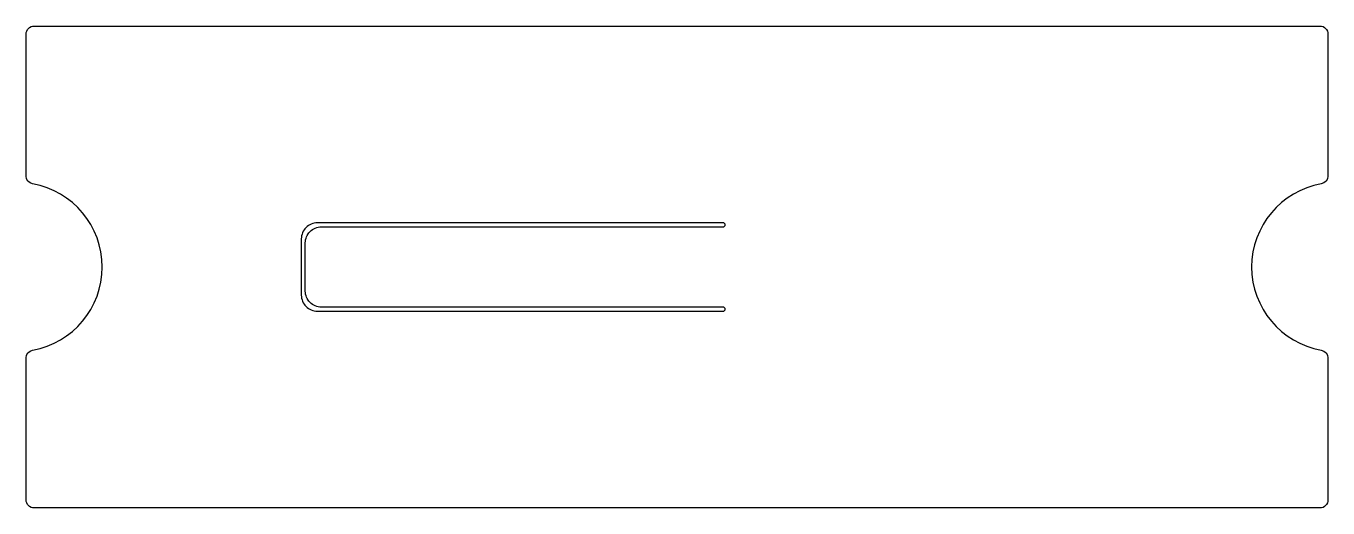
# Model space of a CAD drawing. Header units: millimetres. Extents: x -16.1 to 0.1, y -6 to 0.
import ezdxf

# ---------------------------------------------------------------- set-up
doc = ezdxf.new("R2010")
doc.units = ezdxf.units.MM
doc.layers.get('0').update_dxf_attribs({"linetype": 'CONTINUOUS'})

msp = doc.modelspace()

# ---------------------------------------------------------------- linework, layer by layer
for points in [[(-16.014, 0), (0, 0, -0.414214), (0.1, -0.1), (0.1, -1.868, -0.363894), (0.017, -1.966, 0.838871), (0.017, -4.034, -0.363894), (0.1, -4.132), (0.1, -5.9, -0.414214), (0, -6), (-16.014, -6, -0.414214), (-16.114, -5.9), (-16.114, -4.132, -0.363894), (-16.032, -4.034, 0.838871), (-16.032, -1.966, -0.363894), (-16.114, -1.868), (-16.114, -0.1, -0.414214)], [(-12.486, -3.55), (-7.432, -3.55, 1), (-7.432, -3.5), (-12.436, -3.5, -0.414214), (-12.636, -3.3), (-12.636, -2.7, -0.414214), (-12.436, -2.5), (-7.432, -2.5, 1), (-7.432, -2.45), (-12.486, -2.45, 0.414214), (-12.686, -2.65), (-12.686, -3.35, 0.414214)]]:
    msp.add_lwpolyline(points, format="xyb", close=True)

doc.saveas('drawing.dxf')
